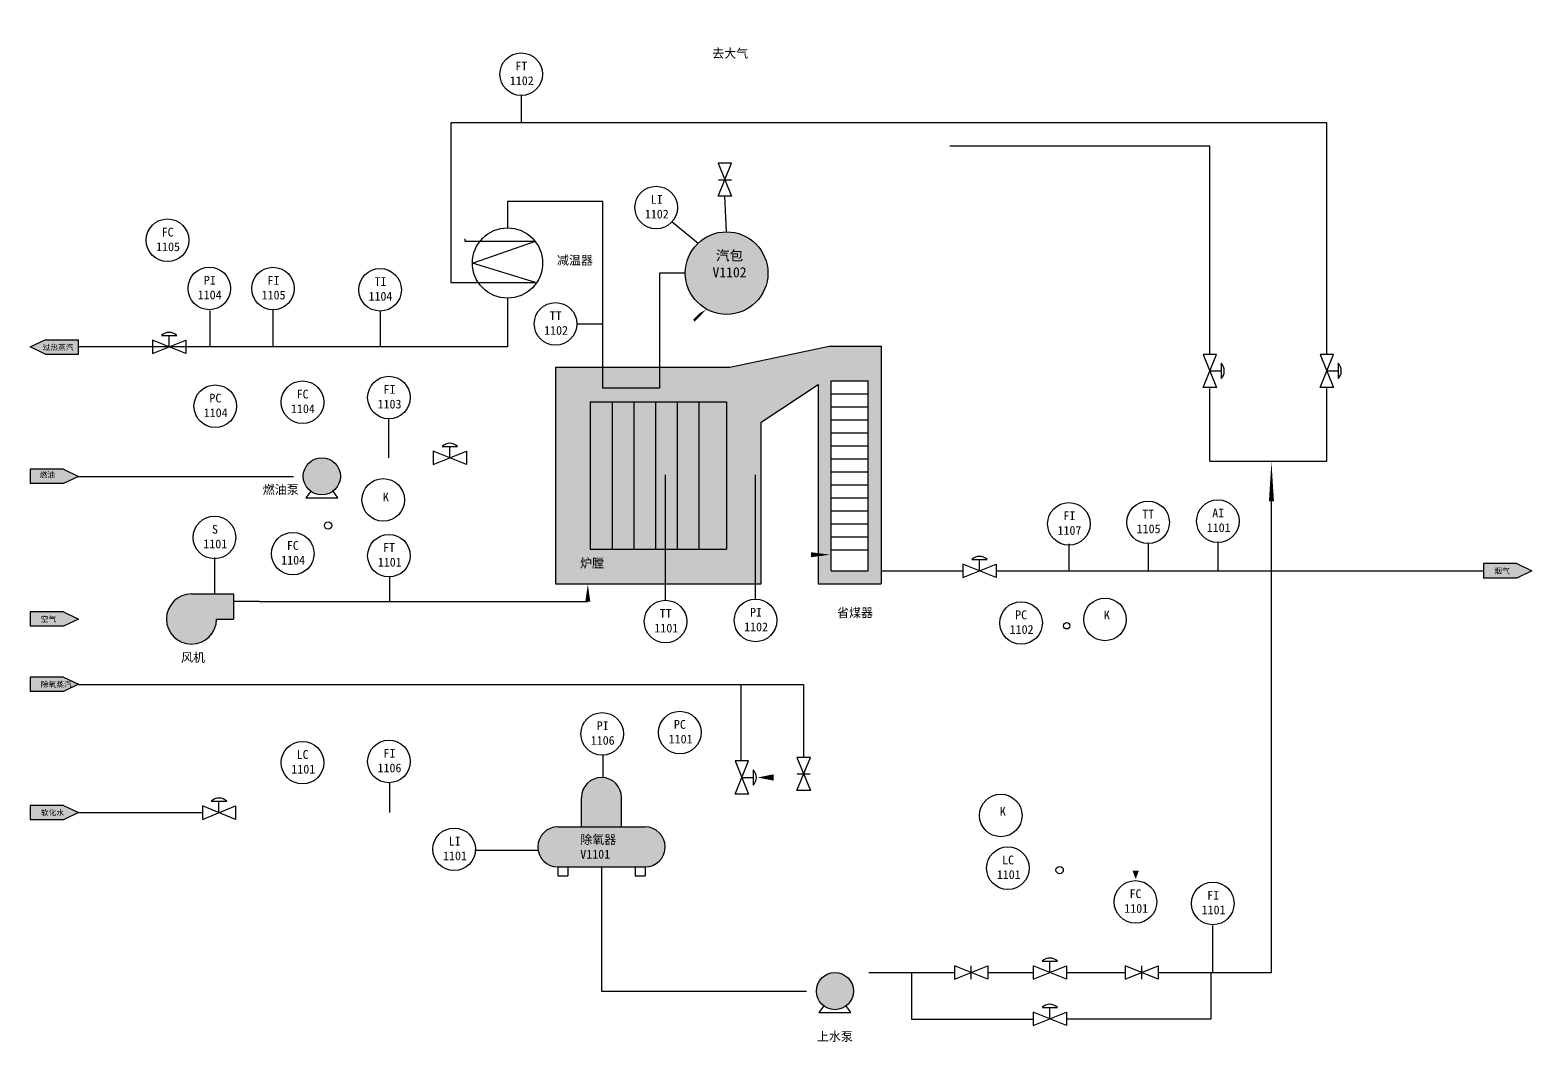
# Model space of a CAD drawing. Header units: millimetres. Extents: x 2177 to 15702, y 726 to 7744.
# Drawn here: x 2177 to 8163, y 726 to 4758 of the extents above; entities that cross this region are included whole.
import ezdxf
from ezdxf.enums import TextEntityAlignment as Align

# ---------------------------------------------------------------- set-up
doc = ezdxf.new("R2010")
doc.units = ezdxf.units.MM
doc.styles.get("Standard").update_dxf_attribs({"font": ''})
doc.styles.get('Standard').set_extended_font_data('SimSun')
pattern_1 = [(0, (0, 0), (0, 6.985), [5.08, -1.905]), (90, (0, 0), (-6.985, 4.276937690724653e-16), [5.08, -1.905])]

# ---------------------------------------------------------------- blocks, each defined once
blk = doc.blocks.new('风机')
for p, q in [((0, 92.45919287020979), (155.0678842204543, 92.45919287020979)), ((155.0678842204543, 92.45919287020979), (155.0678842204543, 0)), ((92.45919287021025, 0), (155.0678842204543, 0))]:
    blk.add_line(p, q)
blk.add_arc((0, 0), 92.45919287020989, 90, 0)
blk = doc.blocks.new('调节阀')
for p, q in [((-66.17562131251543, -26.73668652119204), (66.17562131251634, 26.73668652119204)), ((66.17562131251725, -26.73668652119022), (-66.17562131251725, 26.73668652119022)), ((-66.17562131251725, 26.73668652119022), (-66.17562131251543, -26.73668652119204)), ((-30.63074767363923, 45.14099275361559), (30.63074767364014, 45.14099275361559)), ((0, 4.547473508864641e-13), (0, 45.14099275361559)), ((66.17562131251634, 26.73668652119204), (66.17562131251725, -26.73668652119022))]:
    blk.add_line(p, q)
blk.add_arc((0, 14.51024507997545), 43.31841878568879, 45.00000000005528, 134.9999999999447)
blk = doc.blocks.new('阀门')
for p, q in [((-66.17562131251634, -26.73668652119204), (66.17562131251634, 26.73668652119204)), ((66.17562131251725, -26.73668652119022), (-66.17562131251634, 26.73668652119022)), ((-66.17562131251634, 26.73668652119022), (-66.17562131251634, -26.73668652119204)), ((0, -26.00517560961953), (0, 26.00517560961953)), ((66.17562131251634, 26.73668652119204), (66.17562131251725, -26.73668652119022))]:
    blk.add_line(p, q)
blk = doc.blocks.new('除氧器')
for p, q in [((-80, -116.5306555739553), (-80, 0)), ((80.00000000000045, -116.5306555739553), (80.00000000000045, 0)), ((-173.7978796664638, -116.5306555739553), (173.7978796664634, -116.5306555739553)), ((-173.7978796664638, -276.5306555739553), (173.7978796664634, -276.5306555739553)), ((-173.7978796664638, -276.5306555739553), (-173.7978796664638, -311.8661254291856)), ((-133.7978796664638, -276.5306555739553), (-133.7978796664638, -311.8661254291856)), ((133.7978796664634, -276.5306555739553), (133.7978796664634, -311.8661254291856)), ((173.7978796664634, -276.5306555739553), (173.7978796664634, -311.8661254291856)), ((-173.7978796664638, -311.8661254291856), (-133.7978796664638, -311.8661254291856)), ((133.7978796664634, -311.8661254291856), (173.7978796664634, -311.8661254291856))]:
    blk.add_line(p, q)
for centre, start, end in [((0, 0), 0, 180), ((-173.7978796664638, -196.5306555739553), 90, 270), ((173.7978796664634, -196.5306555739553), 270, 90)]:
    blk.add_arc(centre, 80, start, end)
blk = doc.blocks.new('进出标志')
for p, q in [((-41.63341868385578, 20), (-134.1521392969407, 20)), ((-134.1521392969407, 20), (-134.1521392969407, -20)), ((-41.63341868385578, 20), (0, 0)), ((0, 0), (-41.63341868385578, -20)), ((-41.63341868385578, -20), (-134.1521392969407, -20))]:
    blk.add_line(p, q)
blk = doc.blocks.new('锅炉')
for p, q in [((402.0354658171063, 500), (630.99585288244, 547.8723119091078)), ((630.99585288244, 547.8723119091078), (750.6290107054674, 547.8723119091078)), ((750.6290107054674, 547.8723119091078), (750.6290107054674, -4.547473508864641e-13)), ((0, 500), (0, 0)), ((0, 500), (402.0354658171063, 500)), ((474.3387449109487, 373.3042665163584), (605.7568488154784, 460.0330533843567)), ((605.7568488154784, 460.0330533843567), (605.756848815478, -4.547473508864641e-13)), ((635.756848815478, 29.99999999999955), (635.7568488154789, 467.8723119091078)), ((635.7568488154784, 467.8723119091078), (720.6290107054674, 467.8723119091078)), ((720.6290107054674, 29.99999999999955), (720.6290107054674, 467.8723119091078)), ((80, 420), (394.3387449109487, 420)), ((80, 420), (80, 80)), ((130, 420), (130, 80)), ((180.0000000000005, 420), (180, 80)), ((230, 420), (230, 80)), ((280, 420), (280, 80)), ((330, 420), (330, 80)), ((394.3387449109487, 420), (394.3387449109482, 80)), ((720.629010705467, 437.8723119091078), (635.7568488154789, 437.8723119091073)), ((720.629010705467, 407.8723119091078), (635.7568488154789, 407.8723119091078)), ((720.629010705467, 407.8723119091078), (635.7568488154789, 407.8723119091078)), ((720.629010705467, 407.8723119091078), (635.7568488154789, 407.8723119091078)), ((474.3387449109487, 0), (474.3387449109487, 373.3042665163584)), ((720.6290107054674, 377.8723119091078), (635.7568488154784, 377.8723119091078)), ((720.6290107054674, 347.8723119091078), (635.7568488154784, 347.8723119091078)), ((720.6290107054674, 317.8723119091078), (635.7568488154784, 317.8723119091082)), ((720.6290107054674, 287.8723119091078), (635.7568488154784, 287.8723119091078)), ((720.6290107054674, 257.8723119091078), (635.7568488154784, 257.8723119091078)), ((720.6290107054674, 227.8723119091073), (635.7568488154784, 227.8723119091082)), ((720.6290107054674, 197.8723119091078), (635.7568488154784, 197.8723119091078)), ((720.6290107054674, 167.8723119091082), (635.756848815478, 167.8723119091082)), ((720.6290107054674, 137.8723119091078), (635.756848815478, 137.8723119091082)), ((720.6290107054674, 107.8723119091082), (635.756848815478, 107.8723119091082)), ((80, 80), (394.3387449109487, 80)), ((720.6290107054674, 77.8723119091078), (635.756848815478, 77.8723119091078)), ((0, 0), (474.3387449109487, 0)), ((635.756848815478, 30), (720.6290107054674, 29.99999999999955)), ((605.756848815478, -4.547473508864641e-13), (750.6290107054674, -4.547473508864641e-13))]:
    blk.add_line(p, q)
blk = doc.blocks.new('泵')
for p, q in [((-44.60555447972547, -59.08917467808783), (-64.03719740869383, -85.5738494350835)), ((64.03719740869383, -85.5738494350835), (44.60555447972456, -59.08917467808783)), ((-64.03719740869383, -85.5738494350835), (64.03719740869383, -85.5738494350835)), ((-64.03719740869383, -85.5738494350835), (64.03719740869383, -85.5738494350835))]:
    blk.add_line(p, q)
for points in [[(0, 74.03503261687183, 0, 0, 0), (84.6108286381359, 74.03503261687183, 20, 0, 0), (134.7814246125063, 74.03503261687183, 0, 0, 0)], [(-112.6114359050907, 0, 0, 0, 0), (-46.40555280942681, 0, 20, 0, 0), (0, 0, 0, 0, 0)]]:
    blk.add_lwpolyline(points, format="xyseb")
blk.add_circle((0, 0), 74.03503261687187)

msp = doc.modelspace()

# ---------------------------------------------------------------- hatches: boundary and pattern name
at = {"true_color": 0xccccc7}
h = msp.add_hatch(dxfattribs=at)
h.set_pattern_fill('ANGLE', color=9)
h.set_pattern_definition(pattern_1)
h.paths.add_polyline_path([(4534.536055958368, 1700, 1), (4374.536055958368, 1700), (4374.536055958368, 1583.469344426045), (4534.536055958368, 1583.469344426045)])
h.paths.add_polyline_path([(4628.333935624831, 1583.469344426045), (4280.738176291904, 1583.469344426045, 1), (4280.738176291904, 1423.469344426045), (4628.333935624831, 1423.469344426045, 1)])
h.paths.add_polyline_path([(5117.78153209239, 3790, 1), (4788.726506513435, 3790, 1)])
h.paths.add_polyline_path([(2310.071815642872, 2440.301161301066), (2176.844857960029, 2440.301161301066), (2176.844857960029, 2382.701161301066), (2310.071815642871, 2382.701161301066), (2370.023938547624, 2411.501161301066)])
h.paths.add_polyline_path([(2310.071815642871, 3008.799999999996), (2176.844857960029, 3008.799999999996), (2176.844857960029, 2951.199999999996), (2310.071815642871, 2951.199999999996), (2370.023938547623, 2979.999999999996)])
h.paths.add_polyline_path([(2370.023938547624, 2151.501161301066), (2310.071815642872, 2180.301161301066), (2176.844857960029, 2180.301161301066), (2176.844857960029, 2122.701161301066), (2310.071815642872, 2122.701161301066)])
h.paths.add_polyline_path([(2370.023938547624, 1639.999999999998), (2310.071815642872, 1668.799999999998), (2176.844857960029, 1668.799999999998), (2176.844857960029, 1611.199999999998), (2310.071815642872, 1611.199999999998)])
h.paths.add_polyline_path([(8103.289096724742, 2632.126975109401), (7970.0621390419, 2632.126975109401), (7970.0621390419, 2574.526975109401), (8103.289096724742, 2574.526975109401), (8163.241219629494, 2603.326975109401)])
h.paths.add_polyline_path([(2370.023938547623, 3524.365434134274), (2236.796980864781, 3524.365434134274), (2176.844857960029, 3495.565434134274), (2236.79698086478, 3466.765434134274), (2370.023938547624, 3466.765434134274)])
h.paths.add_polyline_path([(4356.388888888889, 1435.083333333333), (4523.222222222222, 1435.083333333333), (4523.222222222222, 1560.694444444445), (4356.388888888889, 1560.694444444445)], flags=24)
h.paths.add_polyline_path([(4885.222222222223, 3748.444444444444), (5047.444444444445, 3748.444444444444), (5047.444444444445, 3892), (4885.222222222223, 3892)], flags=24)
h.paths.add_polyline_path([(2212.788888888889, 2389.488888888889), (2289.788888888889, 2389.488888888889), (2289.788888888889, 2432.755555555555), (2212.788888888889, 2432.755555555555)], flags=24)
h.paths.add_polyline_path([(2207.612895393222, 2964.365786910992), (2284.674006504333, 2964.365786910992), (2284.674006504333, 3007.815786910993), (2207.612895393222, 3007.815786910993)], flags=24)
h.paths.add_polyline_path([(2212.697222222222, 2129.275), (2352.458333333333, 2129.275), (2352.458333333333, 2173.091666666667), (2212.697222222222, 2173.091666666667)], flags=24)
h.paths.add_polyline_path([(2212.819444444445, 1618.140505365599), (2321.047222222223, 1618.140505365599), (2321.047222222223, 1661.223838698932), (2212.819444444445, 1661.223838698932)], flags=24)
h.paths.add_polyline_path([(8006.006169970759, 2581.314702697224), (8083.006169970758, 2581.314702697224), (8083.006169970758, 2624.581369363891), (8006.006169970759, 2624.581369363891)], flags=24)
h.paths.add_polyline_path([(2218.150400365754, 3473.059069202661), (2357.911511476865, 3473.059069202661), (2357.911511476865, 3516.875735869328), (2218.150400365754, 3516.875735869328)], flags=25)
at = {"true_color": 0xa8717f}
h = msp.add_hatch(dxfattribs=at)
h.set_pattern_fill('ANGLE', color=243)
h.set_pattern_definition(pattern_1)
h.paths.add_polyline_path([(4410.076668096794, 3277.2469751094), (4755.676668096794, 3277.2469751094), (4755.676668096794, 3415.4869751094), (4685.200323000656, 3415.4869751094), (4685.200323000656, 3331.465491971603), (4459.649912262917, 3331.465491971603), (4459.649912262917, 3415.4869751094), (4271.836668096794, 3415.4869751094), (4271.836668096794, 2551.4869751094), (4709.81704303556, 2551.4869751094), (4709.81704303556, 2689.7269751094), (4410.076668096794, 2689.7269751094)])
h.paths.add_polyline_path([(4953.254019302913, 3277.2469751094), (4842.076668096794, 3277.2469751094), (4842.076668096794, 2689.7269751094), (4953.254019302913, 2689.7269751094)], flags=17)
h.paths.add_polyline_path([(4842.076668096794, 3277.2469751094), (4755.676668096794, 3277.2469751094), (4755.676668096794, 2689.7269751094), (4842.076668096794, 2689.7269751094)], flags=17)
h.paths.add_polyline_path([(4755.676668096794, 3277.2469751094), (4669.276668096793, 3277.2469751094), (4669.276668096793, 2689.7269751094), (4709.81704303556, 2689.7269751094), (4755.676668096794, 2689.7269751094)], flags=17)
h.paths.add_polyline_path([(4582.876668096795, 3277.2469751094), (4496.476668096794, 3277.2469751094), (4496.476668096794, 2689.7269751094), (4582.876668096794, 2689.7269751094)], flags=17)
h.paths.add_polyline_path([(4496.476668096794, 3277.2469751094), (4410.076668096794, 3277.2469751094), (4410.076668096794, 2689.7269751094), (4496.476668096794, 2689.7269751094)], flags=17)
h.paths.add_polyline_path([(4669.276668096793, 3277.2469751094), (4582.876668096795, 3277.2469751094), (4582.876668096794, 2689.7269751094), (4669.276668096793, 2689.7269751094)], flags=17)
h.paths.add_polyline_path([(5091.494019302913, 3196.556747649668), (5289.185778277268, 3327.022535240866), (5289.185778277268, 3482.944632602329), (4966.553953028753, 3415.4869751094), (4953.254019302913, 3415.4869751094), (4953.254019302913, 3350), (4953.254019302913, 3270), (4953.254019302913, 2689.7269751094), (4709.81704303556, 2689.7269751094), (4709.81704303556, 2551.4869751094), (5091.494019302913, 2551.4869751094)])
h.paths.add_polyline_path([(5568.923598595841, 3498.210330088338), (5362.19750187765, 3498.210330088338), (5289.185778277268, 3482.944632602329), (5289.185778277268, 3327.022535240867), (5318.584502849941, 3346.424091357569), (5318.58450284994, 2551.486975109399), (5568.923598595841, 2551.486975109399)])
h.paths.add_polyline_path([(5370.424502849941, 3359.970330088338), (5517.083598595841, 3359.970330088338), (5517.083598595841, 2603.326975109399), (5370.424502849939, 2603.3269751094)], flags=16)
h.paths.add_polyline_path([(5517.083598595841, 3359.970330088338), (5370.424502849941, 3359.970330088338), (5370.424502849941, 3308.130330088337), (5517.083598595841, 3308.130330088338)], flags=0)
h.paths.add_polyline_path([(4685.200323000656, 3415.4869751094), (4459.649912262917, 3415.4869751094), (4459.649912262917, 3331.465491971603), (4685.200323000656, 3331.465491971603)], flags=17)
h.paths.add_polyline_path([(4953.254019302913, 3350), (4953.254019302913, 3415.4869751094), (4755.676668096794, 3415.4869751094), (4755.676668096794, 3277.2469751094), (4953.254019302913, 3277.2469751094)], flags=17)
h.paths.add_polyline_path([(5517.083598595841, 2686.050330088338), (5370.424502849939, 2686.050330088338), (5370.424502849939, 2603.3269751094), (5517.083598595841, 2603.326975109399)], flags=0)
h.paths.add_polyline_path([(5517.083598595841, 2737.890330088339), (5370.424502849939, 2737.890330088339), (5370.424502849939, 2686.050330088338), (5517.083598595841, 2686.050330088338)], flags=0)
h.paths.add_polyline_path([(5517.083598595841, 3308.130330088338), (5370.424502849941, 3308.130330088337), (5370.42450284994, 3256.290330088338), (5517.083598595841, 3256.290330088338)], flags=0)
h.paths.add_polyline_path([(5517.083598595841, 3256.290330088338), (5370.424502849941, 3256.290330088338), (5370.424502849941, 3204.450330088338), (5517.083598595841, 3204.450330088338)], flags=0)
h.paths.add_polyline_path([(5517.083598595841, 3204.450330088338), (5370.424502849941, 3204.450330088338), (5370.42450284994, 3152.610330088338), (5517.083598595841, 3152.610330088338)], flags=0)
h.paths.add_polyline_path([(5517.083598595841, 3152.610330088338), (5370.42450284994, 3152.610330088338), (5370.42450284994, 3100.770330088339), (5517.083598595841, 3100.770330088339)], flags=0)
h.paths.add_polyline_path([(5517.083598595841, 3100.770330088339), (5370.42450284994, 3100.770330088339), (5370.42450284994, 3048.930330088338), (5517.083598595841, 3048.930330088338)], flags=0)
h.paths.add_polyline_path([(5517.083598595841, 3048.930330088338), (5370.42450284994, 3048.930330088338), (5370.42450284994, 2997.090330088338), (5517.083598595841, 2997.090330088338)], flags=0)
h.paths.add_polyline_path([(4357.74889556115, 2600.021531227506), (4480.151673338928, 2600.021531227506), (4480.151673338928, 2668.563197894173), (4357.74889556115, 2668.563197894173)], flags=24)
at = {"true_color": 0x6b6a61}
h = msp.add_hatch(dxfattribs=at)
h.set_pattern_fill('ANGLE', color=251)
h.set_pattern_definition(pattern_1)
h.paths.add_polyline_path([(2987.838858569298, 2411.501161301067), (2920.221471911027, 2411.501161301067, -2.414213562373094), (2820.365543611191, 2511.357089600903), (2987.838858569298, 2511.357089600903)])
h.paths.add_polyline_path([(3265.964967383128, 2980, 1), (3414.035032616872, 2980, 1)])
h.paths.add_polyline_path([(5310.922018394487, 928.8974964866939, 1), (5458.992083628231, 928.8974964866939, 1)])

# ---------------------------------------------------------------- linework, layer by layer
for p, q in [((4134.691423364849, 4497.58219236042), (4134.691423364849, 4389.377269561957)), ((7345.462606057645, 4388.844884725127), (7211.05821596397, 4388.844884725126)), ((6879.039455009555, 4295.488013300725), (6475.18048614067, 4295.488013300726)), ((6879.039455009555, 4170), (6879.039455009555, 4295.488013300725)), ((4735.82076494745, 3994.321078561202), (4839.681904459791, 3909.040653537992)), ((3910.900352392669, 3916.430327048245), (3910.900352392669, 3926.047831091933)), ((4190.135364739639, 3916.430327048245), (3910.900352392669, 3916.430327048245)), ((4788.726506513435, 3790), (4685.200323000656, 3790)), ((4685.200323000656, 3790), (4685.200323000656, 3331.465491971603)), ((2893.331828014212, 3640.193511118945), (2893.331828014212, 3494.262113717145)), ((3145.227941076405, 3643.516838239853), (3145.227941076405, 3496.171596998503)), ((3571.93405675868, 3638.703434667201), (3571.93405675868, 3496.171596998503)), ((4356.187493882477, 3587.562611288866), (4459.851147961555, 3587.562611288866)), ((4685.200323000656, 3331.465491971603), (4459.649912262917, 3331.465491971603)), ((3607.414158855925, 3054.035032616872), (3607.414158855925, 3207.841679159033)), ((6879.039455009555, 3040), (7345.462606057645, 3040)), ((2370.023938547623, 2979.999999999996), (2828.07134845528, 2980)), ((4709.81704303556, 2486.106529666256), (4709.81704303556, 2986.469429436986)), ((5068.497583314522, 2490.919933238909), (5068.497583314523, 2986.469429436986)), ((6317.695214268933, 2710.529703796245), (6317.695214268933, 2605.293921221148)), ((6633.086685273673, 2711.855868035535), (6633.086685273673, 2605.293921221148)), ((6911.373296967518, 2716.669271608187), (6911.373296967518, 2605.293921221148)), ((2911.887919165871, 2656.612451586219), (2911.887919165871, 2511.934083674574)), ((3610, 2580), (3610, 2480)), ((3091.998414679543, 2480.845555953724), (2987.838858569298, 2480.845555953724)), ((4460, 1870), (4460, 1780)), ((3610, 1760), (3610, 1640)), ((2370.023938547624, 1639.999999999998), (2430, 1639.999999999999)), ((2430, 1639.999999999999), (2863.824378687484, 1639.999999999999)), ((3950, 1490), (4200, 1490)), ((6890, 1190), (6890, 1000)), ((5519.738475623865, 1002.932529103566), (5861.660513735601, 1002.932529103567)), ((5690.699494679733, 1002.932529103566), (5690.699494679733, 817.320605929528)), ((5994.011756360635, 1002.932529103568), (6175.567646199043, 1002.932529103565)), ((6307.918888824077, 1002.932529103567), (6541.657064174816, 1002.932529103565)), ((6884.744620415291, 818.674409595717), (6884.744620415291, 1003.430691775931)), ((5690.699494679733, 817.320605929528), (6175.567646199043, 817.320605929528)), ((6307.411794886963, 818.674409595717), (6884.744620415291, 818.674409595717))]:
    msp.add_line(p, q)
for points in [[(3138.886378740973, 3812.98516230479, 0, 0, 0), (3138.886378740973, 4745.906573058579, 0, 0, 0), (5763.837987727355, 4745.906573058579, 0, 0, 0), (5763.837987727355, 1618.071935075299, 0, 0, 0), (5868.599101847372, 1618.071935075299, 0, 0, 0), (5868.599101847372, 1618.071935075299, 25, 0, 0), (5961.035393621147, 1618.071935075299, 0, 0, 0)], [(4946.420391921558, 4228.215626901455, 0, 0, 0), (4946.420391921558, 4516.021174334504, 20, 0, 0), (4946.420391921558, 4601.058499228491, 0, 0, 0)], [(3910.900352392669, 3916.430327048245, 0, 0, 0), (3910.900352392669, 4295.488013300726, 0, 0, 0), (5176.409621794402, 4295.488013300726, 20, 0, 0), (5289.185778277268, 4295.488013300726, 0, 0, 0), (5289.185778277268, 2667.763658976199, 20, 0, 0), (5365.873599392937, 2667.763658976199, 0, 0, 0)], [(5842.992327846685, 4295.488013300726, 0, 0, 0), (5383.917767076535, 4295.488013300726, 20, 0, 0), (5289.185778277268, 4295.488013300726, 0, 0, 0)], [(4757.367315030304, 4045.253714542317, 0, 0, 0), (5661.573577735151, 4045.253714542317, 0, 0, 0), (5661.573577735151, 1414.343908393443, 0, 0, 0), (5869.37570523021, 1414.343908393443, 25, 0, 0), (5967.129879938104, 1414.343908393443, 0, 0, 0)], [(2639.882086170881, 3929.63792366608, 0, 0, 0), (2600.662249389876, 3929.63792366608, 0, 0, 0), (2600.662249389876, 3603.085340458339, 0, 0, 0), (2731.394997267533, 3603.085340458339, 0, 0, 0), (2731.394997267533, 3582.186028130389, 20, 0, 0), (2731.394997267533, 3550.836965000351, 0, 0, 0)], [(3068.685494242513, 3723.256686031418, 0, 0, 0), (3021.621640434474, 3723.256686031418, 0, 0, 0), (3021.621640434474, 3924.413079811064, 0, 0, 0), (2843.825162925859, 3924.413079811064, 20, 0, 0), (2812.449343171887, 3924.413079811064, 0, 0, 0)], [(5465.560550236745, 3498.210330088338, 0, 0, 0), (5465.560550236745, 3790, 0, 0, 0), (5200, 3790, 20, 0, 0), (5130, 3790, 0, 0, 0)], [(2806.647790558171, 3723.386466425924, 0, 0, 0), (2577.476031442988, 3723.386466425924, 0, 0, 0), (2577.476031442988, 3257.538636256017, 0, 0, 0), (2755.281698054634, 3257.538636256017, 20, 0, 0), (2814.550294984205, 3257.538636256017, 0, 0, 0), (2806.647790558171, 3257.538636256017, 0, 0, 0)], [(4755.676668096794, 3277.2469751094, 0, 0, 0), (4755.676668096794, 3540, 0, 0, 0), (4819.903695212724, 3604.244593794463, 20, 0, 0), (4872.462021164894, 3645.089187114596, 0, 0, 0)], [(4953.254019302913, 3625.472487210523, 0, 0, 0), (4953.254019302913, 3350, 20, 0, 0), (4953.254019302913, 3270, 0, 0, 0)], [(3268.942747267181, 3360.183066995953, 0, 0, 0), (3268.942747267181, 3447.036056559307, 0, 0, 0), (3849.774897835319, 3447.036056559307, 0, 0, 0), (3849.774897835319, 3174.633506986829, 20, 0, 0), (3849.774897835319, 3123.311260070819, 0, 0, 0)], [(3525.773333961988, 3289.121518609209, 0, 0, 0), (3415.138644528866, 3289.121518609209, 20, 0, 0), (3363.772552025315, 3289.121518609209, 0, 0, 0)], [(3692.462048567162, 3291.858578927255, 0, 0, 0), (3767.384158325905, 3291.858578927255, 0, 0, 0), (3767.384158325905, 2882.634180936882, 0, 0, 0), (3719.93349295127, 2882.634180936882, 20, 0, 0), (3677.477601780003, 2882.634180936882, 0, 0, 0)], [(3000.258590198937, 3245.695055373573, 0, 0, 0), (3118.795659881012, 3245.695055373573, 20, 0, 0), (3170.161752384563, 3245.695055373573, 0, 0, 0)], [(3474.781424612506, 3054.035032616872, 0, 0, 0), (4225.053472971314, 3054.035032616872, 20, 0, 0), (4271.053472971314, 3054.035032616872, 0, 0, 0)], [(7124.830389120132, 2880.975902038086, 20, 0, 0), (7124.830389120132, 3040, 0, 0, 0)], [(3497.130651473155, 2879.172255790261, 0, 0, 0), (3378.455248537415, 2879.172255790261, 0, 0, 0), (3378.455248537415, 2825.04070813243, 20, 0, 0), (3378.455248537415, 2794.108305053574, 0, 0, 0)], [(3139.179698112988, 2673.409005012254, 0, 0, 0), (3069.585777985005, 2673.409005012254, 0, 0, 0), (3069.585777985005, 2752.877004319576, 0, 0, 0), (3034.788755832473, 2752.877004319576, 20, 0, 0), (3002.477386048718, 2752.877004319576, 0, 0, 0)], [(3344.916636791284, 2788.952925571131, 0, 0, 0), (3233.980942145514, 2788.952925571131, 0, 0, 0), (3233.980942145514, 2781.219856347445, 20, 0, 0), (3233.980942145514, 2760.598275325559, 0, 0, 0)], [(6827.180873309451, 2798.959770019595, 0, 0, 0), (6773.896865991715, 2798.959770019595, 0, 0, 0), (6773.896865991715, 2236.008444251311, 0, 0, 0), (3927.430020682135, 2236.008444251311, 0, 0, 0), (3927.430020682135, 2775.314690667503, 0, 0, 0), (3405.206714281652, 2775.314690667503, 20, 0, 0), (3373.975933343027, 2775.314690667503, 0, 0, 0)], [(6308.854740008872, 2396.535309490799, 0, 0, 0), (6308.854740008872, 2529.390748545025, 0, 0, 0), (6102.752720750883, 2529.390748545025, 0, 0, 0), (6102.752720750883, 2717.049098007621, 0, 0, 0), (5963.135227839855, 2717.049098007621, 0, 0, 0), (5963.135227839855, 2698.781419143452, 20, 0, 0), (5963.135227839855, 2667.228253156725, 0, 0, 0)], [(3519.807122556202, 2650.610305821676, 0, 0, 0), (3377.017650621972, 2650.610305821676, 20, 0, 0), (3321.488397738998, 2650.610305821676, 0, 0, 0)], [(3699.579008861459, 2656.497931905273, 0, 0, 0), (3792.877337840808, 2656.497931905273, 0, 0, 0), (3792.877337840808, 2206.596307767446, 0, 0, 0), (6465.502372724135, 2206.596307767446, 0, 0, 0), (6465.502372724135, 2282.866169886031, 20, 0, 0), (6465.502372724135, 2316.763837311555, 0, 0, 0)], [(4400, 2480.845555953724, 0, 0, 0), (4400, 2480.845555953724, 20, 0, 0), (4400, 2550, 0, 0, 0)], [(2370.023938547624, 2411.501161301066, 0, 0, 0), (2680, 2411.501161301066, 20, 0, 0), (2720, 2411.501161301066, 0, 0, 0)], [(5157.814407919373, 2395.064254712888, 0, 0, 0), (5989.876138533335, 2395.064254712888, 20, 0, 0), (6034.924101820579, 2395.064254712888, 0, 0, 0)], [(6211.052012067419, 2384.559298346787, 0, 0, 0), (6253.460467598736, 2384.559298346787, 20, 0, 0), (6304.350465223848, 2384.559298346787, 0, 0, 0)], [(6376.444690614604, 2380.322097805103, 0, 0, 0), (6355.240587026012, 2380.322097805103, 20, 0, 0), (6317.073026718645, 2380.322097805103, 0, 0, 0)], [(4542.152595844637, 1949.497551532673, 0, 0, 0), (4636.807540076334, 1949.497551532673, 25, 0, 0), (4678.163719134012, 1949.497551532673, 0, 0, 0)], [(4851.464306247671, 1953.70581500202, 0, 0, 0), (5140.600858585807, 1953.70581500202, 0, 0, 0), (5140.600858585807, 1780.08255120809, 0, 0, 0), (5140.600858585807, 1780.08255120809, 25, 0, 0), (5076.686797544957, 1780.08255120809, 0, 0, 0)], [(3178.06820117995, 1833.693605075651, 0, 0, 0), (2930, 1833.693605075651, 0, 0, 0), (2930, 1757.980752448995, 25, 0, 0), (2930, 1697.828663865664, 0, 0, 0)], [(3783.01266546512, 1485.161769826757, 0, 0, 0), (3256.698640015107, 1485.161769826757, 0, 0, 0), (3256.698640015107, 1709.240296258977, 25, 0, 0), (3256.698640015107, 1750.482259553341, 0, 0, 0)], [(5014.035032616872, 1713.906929895573, 0, 0, 0), (5014.035032616872, 1638.74225229184, 0, 0, 0), (4602.134865369539, 1638.74225229184, 20, 0, 0), (4534.536055958368, 1638.74225229184, 0, 0, 0)], [(5260, 1720, 0, 0, 0), (5260, 1490, 0, 0, 0), (4820, 1490, 20, 0, 0), (4730, 1490, 0, 0, 0)], [(2996.175621312517, 1640.000000000001, 0, 0, 0), (4300, 1640.000000000001, 20, 0, 0), (4370, 1640.000000000001, 0, 0, 0)], [(6130.337787152137, 1622.005347284685, 0, 0, 0), (6278.231681640711, 1622.005347284685, 0, 0, 0), (6278.231681640711, 1442.746256246326, 25, 0, 0), (6278.231681640711, 1418.842013158193, 0, 0, 0)], [(6157.007171854479, 1411.254794307148, 0, 0, 0), (6232.166335635891, 1411.254794307148, 25, 0, 0), (6275.807248566431, 1411.254794307148, 0, 0, 0)], [(6295.203085691828, 1408.832374157973, 0, 0, 0), (6583.717575446135, 1408.832374157973, 25, 0, 0), (6583.717575446135, 1374.918492069635, 0, 0, 0)], [(6498.206879159951, 1276.735399617201, 0, 0, 0), (6241.743267511561, 1276.735399617201, 0, 0, 0), (6241.743267511561, 1103.509201005007, 0, 0, 0), (6241.743267511561, 1103.509201005007, 0, 0, 0), (6241.743267511561, 1103.509201005007, 25, 0, 0), (6241.74326751156, 1060.76119296923, 0, 0, 0)], [(6806.468176525281, 1271.977790664384, 0, 0, 0), (6713.375446623788, 1271.977790664384, 25, 0, 0), (6666.80553601974, 1272.937466319047, 0, 0, 0)]]:
    msp.add_lwpolyline(points, format="xyseb")
for points in [[(7211.05821596397, 4388.844884725126), (3975.672717451936, 4388.844884725126), (3920.341844135404, 4388.844884725126), (3920.341844135404, 4388.844884725126), (3853.94480950453, 4388.844884725126), (3853.94480950453, 3752.467719248276), (4191.176928178396, 3752.467719248276), (3940, 3830), (4191.176928178396, 3916.79022285405), (4189.816460900131, 3916.835159442301)], [(7345.462606057645, 3466.175621312516), (7345.462606057645, 4388.844884725127)], [(6475.18048614067, 4295.488013300726), (5842.992327846685, 4295.488013300726)], [(6879.039455009555, 3466.175621312516), (6879.039455009555, 3800), (6879.039455009555, 4170)], [(4459.649912262917, 3331.465491971603), (4459.649912262917, 4075.775939662022), (4080, 4075.775939662022), (4080, 3970)], [(4953.254019302913, 3954.527512789477), (4946.420391921558, 4095.864384276422)], [(4080, 3690), (4080, 3495.565434134269), (2370.023938547623, 3495.565434134275)], [(6879.039455009555, 3040), (6879.039455009555, 3330)], [(7345.462606057645, 3040.000000000001), (7345.462606057645, 3330)], [(2828.07134845528, 2980), (3227.388564094909, 2980)], [(6674.008306799849, 1002.932529103567), (7124.830389120132, 1002.932529103567), (7124.830389120132, 2880.975902038086)], [(5568.92359859584, 2603.326975109397), (5895.129481150826, 2603.326975109397)], [(6027.48072377586, 2603.326975109399), (7970.0621390419, 2603.326975109399)], [(3091.998414679543, 2480.845555953724), (4400, 2480.845555953724)], [(2370, 2150), (5010, 2150), (5260, 2150), (5260, 1860)], [(5010, 2150), (5010, 1846.258172520606)], [(4454.536055958368, 1423.469344426045), (4454.536055958368, 928.8974964866939), (5272.345615106268, 928.8974964866939)]]:
    msp.add_lwpolyline(points)
for centre, radius in [((4134.691423364849, 4582.435006102805), 84.8528137423857), ((4672.71218372466, 4051.042388278507), 84.8528137423857), ((2724.816477543503, 3920.696011535329), 84.8528137423857), ((4080, 3830), 140), ((4953.254019302913, 3790), 164.5275127894775), ((2891.340409179541, 3728.990368671279), 84.8528137423857), ((3145.227941076405, 3728.369651982239), 84.8528137423857), ((3571.93405675868, 3723.556248409586), 84.8528137423857), ((4271.334680140091, 3587.562611288866), 84.8528137423857), ((3262.917063849574, 3275.277730945993), 84.8528137423857), ((3607.414158855925, 3293.901787755911), 84.8528137423857), ((2915.208110875235, 3259.486289769397), 84.8528137423857), ((3584.828106784294, 2886.05654856842), 84.8528137423857), ((6317.695214268933, 2790.529703796245), 84.8528137423857), ((6633.086685273673, 2796.70868177792), 84.8528137423857), ((6911.373296967518, 2801.522085350573), 84.8528137423857), ((2911.887919165871, 2736.612451586219), 84.8528137423857), ((3223.887963044911, 2672.055302705194), 84.8528137423857), ((3364.812410792161, 2784.419570838007), 14.45750468610824), ((3607.414158855925, 2663.901787755911), 84.8528137423857), ((4709.81704303556, 2401.253715923871), 84.8528137423857), ((5068.497583314522, 2406.067119496523), 84.8528137423857), ((6126.88928084408, 2395.787969660274), 84.8528137423857), ((6461.297503895308, 2410.091131922991), 84.8528137423857), ((6308.591360447797, 2384.559298346787), 12.71166471712058), ((4457.414158855925, 1953.901787755911), 84.8528137423857), ((4766.77629239485, 1958.991674408446), 84.8528137423857), ((3262.74960612103, 1839.084306069488), 84.8528137423857), ((3607.414158855925, 1843.901787755911), 84.8528137423857), ((6045.888257796239, 1629.038870101647), 84.8528137423857), ((3867.414158855925, 1493.901787755911), 84.8528137423857), ((6074.560246073121, 1418.842013158193), 84.8528137423857), ((6280.656238892043, 1411.254794307148), 14.53452089500206), ((6582.719878645152, 1284.321763569356), 84.8528137423857), ((6891.076870438181, 1278.409657761365), 84.8528137423857)]:
    msp.add_circle(centre, radius)

# ---------------------------------------------------------------- block references
at = {"rotation": 270}
for name, p in [('阀门', (4946.420391921558, 4162.040005588939)), ('调节阀', (6879.039455009555, 3400)), ('调节阀', (7345.462606057645, 3400)), ('阀门', (5260.4782850391, 1794.099579502268)), ('调节阀', (5014.035032616872, 1780.08255120809))]:
    msp.add_blockref(name, p, dxfattribs=at)
for name, p in [('调节阀', (2731.30869420532, 3495.836828771273)), ('调节阀', (3849.91744879191, 3054.035032616872)), ('泵', (3340, 2980)), ('调节阀', (5961.305102463342, 2603.326975109398)), ('除氧器', (4454.536055958368, 1700)), ('调节阀', (2930, 1640)), ('阀门', (5927.836135048117, 1002.932529103567)), ('调节阀', (6241.74326751156, 1002.932529103566)), ('阀门', (6607.832685487332, 1002.932529103566)), ('泵', (5384.957051011359, 928.8974964866939)), ('调节阀', (6241.236173574445, 818.674409595716))]:
    msp.add_blockref(name, p)
at = {"xscale": 1.44, "yscale": 1.44, "zscale": 1.44, "rotation": 180}
msp.add_blockref('进出标志', (2176.844857960029, 3495.565434134274), dxfattribs=at)
for name, p, xscale, yscale, zscale in [('锅炉', (4271.836668096794, 2551.4869751094), 1.728, 1.728, 1.728), ('进出标志', (2370.023938547623, 2979.999999999996), 1.44, 1.44, 1.44), ('进出标志', (8163.241219629494, 2603.326975109401), 1.44, 1.44, 1.44), ('风机', (2820.365543611191, 2411.501161301067), 1.080000000000109, 1.080000000000109, 1.080000000000109), ('进出标志', (2370.023938547624, 2411.501161301066), 1.44, 1.44, 1.44), ('进出标志', (2370.023938547624, 2151.501161301066), 1.44, 1.44, 1.44), ('进出标志', (2370.023938547624, 1639.999999999998), 1.44, 1.44, 1.44)]:
    msp.add_blockref(name, p, dxfattribs=dict(xscale=xscale, yscale=yscale, zscale=zscale))

# ---------------------------------------------------------------- texts
for s, height, p in [('去大气', 35, (4895.955604846211, 4647.789634749313)), ('减温器', 35, (4277.199549406854, 3823.4014911863)), ('燃油', 22, (2214.854562059889, 2975.029675799882)), ('燃油泵', 35, (3104.382800137537, 2909.329572750277)), ('K', 35, (3583.269179069786, 2880.463498159654)), ('炉膛', 35, (4369.172506672261, 2616.500697894173)), ('烟气', 22, (8013.21728108187, 2591.825813808336)), ('省煤器', 35, (5393.501492077576, 2418.686430323547)), ('空气', 22, (2220, 2400)), ('K', 35, (6457.020582276236, 2409.982564688959)), ('风机', 35, (2778.760926632218, 2240.369182714889)), ('除氧蒸汽', 22, (2220, 2140)), ('软化水', 22, (2220, 1628.498838698932)), ('K', 35, (6042.453205803336, 1627.297258013474)), ('上水泵', 35, (5313.161860421424, 730.1294160770558))]:
    msp.add_text(s, height=height).set_placement(p)
msp.add_text('过热蒸汽', height=22).set_placement((2288.030955921309, 3494.967402535995), align=Align.MIDDLE)
at = {"char_height": 35, "attachment_point": 1}
for s, insert in [('\\pi-23.431;FT\\P\\pi-45.403;1102', (4134.691423364849, 4632.435006102805)), ('\\pi-21.778;LI\\P\\pi-45.403;1102', (4672.71218372466, 4101.042388278507)), ('\\pi-23.431;FC\\P\\pi-45.403;1105', (2724.816477543503, 3970.696011535329)), ('\\pi-21.972;PI\\P\\pi-46.083;1104', (2891.340409179541, 3778.990368671279)), ('\\pi-21.972;FI\\P\\pi-45.403;1105', (3145.227941076405, 3778.369651982239)), ('\\pi-21.875;TI\\P\\pi-46.083;1104', (3571.93405675868, 3773.556248409586)), ('\\pi-23.333;TT\\P\\pi-45.403;1102', (4271.334680140091, 3637.562611288866)), ('\\pi-23.431;PC\\P\\pi-46.083;1104', (2915.208110875235, 3309.486289769397)), ('\\pi-23.431;FC\\P\\pi-46.083;1104', (3262.917063849574, 3325.277730945993)), ('\\pi-21.972;FI\\P\\pi-45.403;1103', (3607.414158855925, 3343.901787755911)), ('\\pi-21.972;FI\\P\\pi-45.5;1107', (6317.695214268933, 2840.529703796245)), ('\\pi-23.333;TT\\P\\pi-45.403;1105', (6633.086685273673, 2846.70868177792)), ('\\pi-22.361;AI\\P\\pi-44.431;1101', (6911.373296967518, 2851.522085350573)), ('\\pi-9.9167;S\\P\\pi-44.431;1101', (2911.887919165871, 2786.612451586219)), ('\\pi-23.431;FC\\P\\pi-46.083;1104', (3223.887963044911, 2722.055302705194)), ('\\pi-23.431;FT\\P\\pi-44.431;1101', (3607.414158855925, 2713.901787755911)), ('\\pi-21.972;PI\\P\\pi-45.403;1102', (5068.497583314522, 2456.067119496523)), ('\\pi-23.333;TT\\P\\pi-44.431;1101', (4709.81704303556, 2451.253715923871)), ('\\pi-23.431;PC\\P\\pi-45.403;1102', (6126.88928084408, 2445.787969660274)), ('\\pi-21.972;PI\\P\\pi-45.597;1106', (4457.414158855925, 2003.901787755911)), ('\\pi-23.431;PC\\P\\pi-44.431;1101', (4766.77629239485, 2008.991674408446)), ('\\pi-23.236;LC\\P\\pi-44.431;1101', (3262.74960612103, 1889.084306069488)), ('\\pi-21.972;FI\\P\\pi-45.597;1106', (3607.414158855925, 1893.901787755911)), ('\\pi-21.778;LI\\P\\pi-44.431;1101', (3867.414158855925, 1543.901787755911)), ('\\pi-23.236;LC\\P\\pi-44.431;1101', (6074.560246073121, 1468.842013158193)), ('\\pi-23.431;FC\\P\\pi-44.431;1101', (6582.719878645152, 1334.321763569356)), ('\\pi-21.972;FI\\P\\pi-44.431;1101', (6891.076870438181, 1328.409657761365))]:
    msp.add_mtext(s, dxfattribs=dict(at, insert=insert))
for s, width, insert, char_height, attachment_point in [('汽包\\PV1102', 210, (4965, 3880), 40, 2), ('除氧器\\PV1101', 230, (4370, 1550), 35, 1)]:
    msp.add_mtext_dynamic_manual_height_columns(s, width=width, gutter_width=110, heights=[0], dxfattribs=dict(insert=insert, char_height=char_height, attachment_point=attachment_point))

doc.saveas('drawing.dxf')
